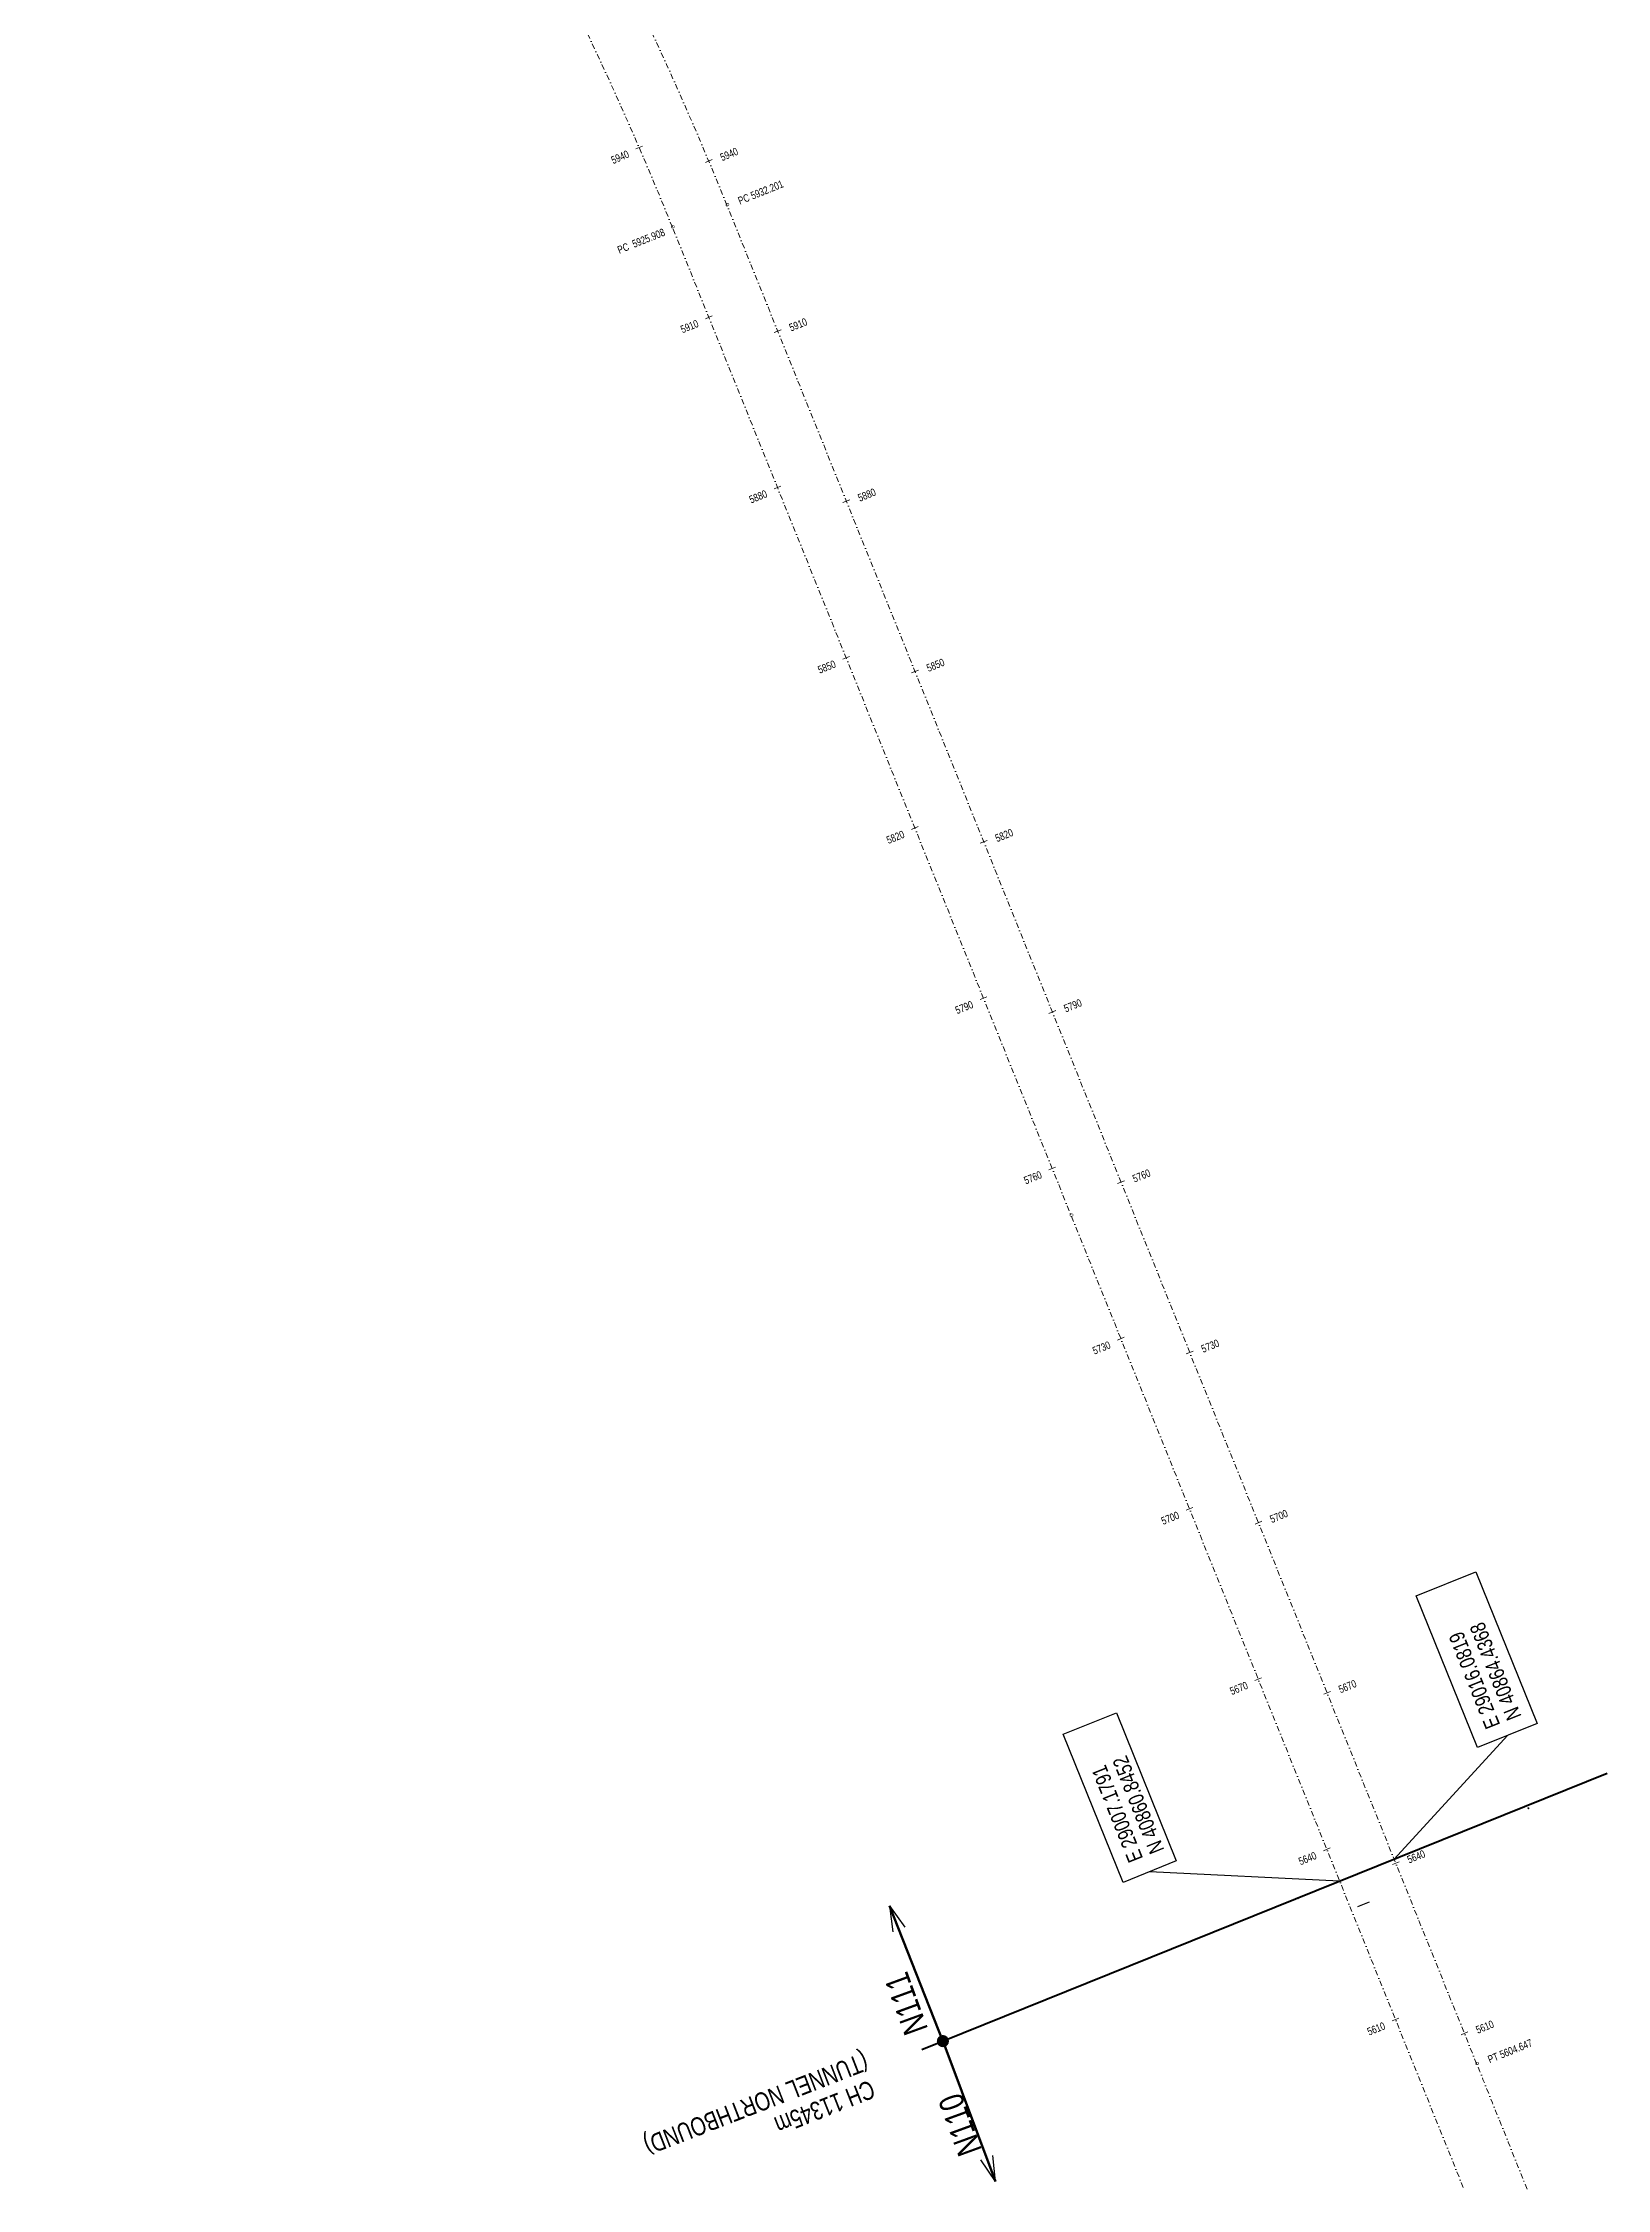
# Model space of a CAD drawing. Header units: metres. Extents: x 27146 to 29051, y 38350 to 42879.
# Drawn here: x 28795.3 to 29050.9, y 40810.5 to 41161.3 of the extents above; entities that cross this region are included whole.
import ezdxf
from ezdxf.enums import TextEntityAlignment as Align

# ---------------------------------------------------------------- set-up
doc = ezdxf.new("R2010")
doc.units = ezdxf.units.M
doc.header["$MEASUREMENT"] = 0
doc.linetypes.add('DGN Style 4', pattern=[1.772068, 0.885481, -0.44274, 0.001107, -0.44274])
for name, color, linetype, lineweight in [('C-_ANOT----_A1', 7, 'Continuous', 30), ('C-_ANOT----_E-', 7, 'Continuous', 13), ('C-_ANOTSPNO_T-', 7, 'Continuous', 0), ('C-_RAILCHNG_T1', 7, 'Continuous', 13), ('C-_ROADMALG_E-', 1, 'DGN Style 4', 13), ('C-_SITEOFF_E-', 7, 'Continuous', 13)]:
    doc.layers.add(name, color=color, linetype=linetype, lineweight=lineweight)
doc.styles.add('Detail Title 1 1000', font='WORKING.shx', dxfattribs={"width": 0.8, "height": 3})
doc.styles.add('Style-WORKING', font='WORKING.shx')
doc.dimstyles.new('Site 1 500', dxfattribs={"dimtxt": 1.25, "dimasz": 1.25, "dimexe": 0.625, "dimexo": 0.625, "dimtad": 1, "dimdec": 1, "dimzin": 3, "dimdsep": 46, "dimtxsty": 'Style-WORKING', "dimblk": 'TerminatorOpen_0.5', "dimcen": 0.09, "dimclrd": 7, "dimclre": 7, "dimclrt": 7, "dimadec": 4, "dimazin": 0, "dimtfac": 1, "dimtdec": 1, "dimtofl": 0, "dimtmove": 2, "dimatfit": 3, "dimldrblk": 'TerminatorOpen_0.5', "dimfxl": 1, "dimfrac": 2, "dimtolj": 1, "dimtzin": 3, "dimlwd": 0, "dimlwe": 0, "dimarcsym": 0})

# ---------------------------------------------------------------- blocks, each defined once
blk = doc.blocks.new('TerminatorOpen_0.5')
at = {"color": 0, "linetype": 'ByBlock', "lineweight": -2}
for q in [(-1, 0.25), (-1, 0), (-1, -0.25)]:
    blk.add_line((0, 0), q, dxfattribs=at)

msp = doc.modelspace()

# ---------------------------------------------------------------- hatches: boundary and pattern name
at = {"layer": 'C-_SITEOFF_E-', "linetype": 'Continuous', "lineweight": 30}
h = msp.add_hatch(color=7, dxfattribs=at)
edge = h.paths.add_edge_path()
edge.add_arc((28942.36, 40834.69), 1, 0, 360)

# ---------------------------------------------------------------- linework, layer by layer
at = {"linetype": 'Continuous'}
msp.add_line((29011.98, 40857.39), (29010.12, 40856.64), dxfattribs=at)
at = {"layer": 'C-_ANOT----_A1', "color": 7}
for p, q in [((29016.08, 40864.44), (29034.58, 40884.64)), ((29007.18, 40860.85), (28976.15, 40862.38, 0))]:
    msp.add_line(p, q, dxfattribs=at)
for points in [[(29029.69, 40882.67), (29019.68, 40907.48), (29029.45, 40911.42), (29039.46, 40886.61)], [(28971.8, 40860.63, 0), (28962.03, 40884.84, 0), (28970.72, 40888.35, 0), (28980.49, 40864.14, 0)]]:
    msp.add_3dface(points, dxfattribs=at)
at = {"layer": 'C-_ANOT----_E-', "color": 7, "linetype": 'Continuous', "lineweight": 0}
for centre in [(29038.03, 40872.76), (29000.37, 40858.05)]:
    msp.add_circle(centre, 0.08, dxfattribs=at)
for p in [(29038.03, 40872.76), (29000.37, 40858.05)]:
    msp.add_point(p, dxfattribs=at)
at = {"layer": 'C-_ANOTSPNO_T-', "color": 7, "lineweight": 40}
msp.add_line((28938.94, 40833.32), (29050.87, 40878.47), dxfattribs=at)
at = {"layer": 'C-_RAILCHNG_T1', "linetype": 'Continuous', "flags": 128}
for points in [[(28892.18, 41143.96), (28893.28, 41144.44)], [(28903.55, 41141.77), (28904.66, 41142.23)], [(28903.56, 41116.22), (28904.67, 41116.67)], [(28914.81, 41113.97), (28915.93, 41114.42)], [(28914.78, 41088.4), (28915.89, 41088.85)], [(28926.03, 41086.15), (28927.14, 41086.6)], [(28925.99, 41060.57), (28927.11, 41061.02)], [(28937.25, 41058.33), (28938.36, 41058.78)], [(28937.21, 41032.75), (28938.33, 41033.2)], [(28948.47, 41030.5), (28949.58, 41030.95)], [(28948.43, 41004.93), (28949.55, 41005.38)], [(28959.69, 41002.68), (28960.8, 41003.13)], [(28959.65, 40977.1), (28960.77, 40977.55)], [(28970.91, 40974.86), (28972.02, 40975.31)], [(28970.87, 40949.28), (28971.98, 40949.73)], [(28982.13, 40947.04), (28983.24, 40947.48)], [(28982.09, 40921.46), (28983.2, 40921.91)], [(28993.35, 40919.21), (28994.46, 40919.66)], [(28993.31, 40893.64), (28994.42, 40894.08)], [(29004.57, 40891.39), (29005.68, 40891.84)], [(29004.53, 40865.81), (29005.64, 40866.26)], [(29015.79, 40863.57), (29016.9, 40864.01)], [(29015.75, 40837.99), (29016.86, 40838.44)], [(29027.01, 40835.74), (29028.12, 40836.19)]]:
    msp.add_lwpolyline(points, dxfattribs=at)
at = {"layer": 'C-_ROADMALG_E-', "color": 7, "linetype": 'DGN Style 4', "lineweight": 13}
for p, q in [((29029.56, 40831), (28907.07, 41134.79)), ((29027.38, 40810.75), (28898.16, 41131.2))]:
    msp.add_line(p, q, dxfattribs=at)
for centre, radius, start, end in [((28365.43, 40916.38), 584.01, 21.96102, 41.54833), ((28365.43, 40916.38), 574.41, 21.96102, 41.54751), ((19764.64, 37095.06), 9989.8, 21.834332, 21.961016)]:
    msp.add_arc(centre, radius, start, end, dxfattribs=at)

# ---------------------------------------------------------------- texts
at = {"layer": 'C-_ANOT----_A1', "color": 7, "char_height": 2.5, "attachment_point": 1, "rotation": 111.8522, "line_spacing_factor": 0.9, "style": 'Detail Title 1 1000'}
for s, insert in [('\\H1x;\\W0.8;E 29016.0819\\PN 40864.4368', (29031.13, 40885.46)), ('\\H1x;\\W0.8;E 29007.1791\\PN 40860.8452', (28972.78, 40863.63, 0))]:
    msp.add_mtext(s, dxfattribs=dict(at, insert=insert))
at = {"layer": 'C-_ANOT----_E-', "color": 7, "linetype": 'Continuous', "lineweight": 13, "style": 'Style-WORKING', "width": 0.8}
msp.add_text('(TUNNEL NORTHBOUND)', height=3, rotation=201.2593, dxfattribs=at).set_placement((28893.74, 40817.41), align=Align.MIDDLE_RIGHT)
at = {"layer": 'C-_ANOT----_E-', "color": 7, "linetype": 'Continuous', "lineweight": 40, "char_height": 4, "attachment_point": 6, "rotation": 110.0381, "line_spacing_factor": 1.464, "style": 'Style-WORKING'}
for s, insert in [('\\H1x;\\W0.8;N111', (28934.59, 40845.6)), ('\\H1x;\\W0.8;N110', (28943.42, 40825.81))]:
    msp.add_mtext(s, dxfattribs=dict(at, insert=insert))
at = {"layer": 'C-_ANOT----_E-', "color": 7, "linetype": 'Continuous', "lineweight": 13, "insert": (28915.09, 40820.73), "char_height": 3, "attachment_point": 6, "rotation": 201.5616, "line_spacing_factor": 1.464, "style": 'Style-WORKING'}
msp.add_mtext('\\H1x;\\W0.8; CH 11345m', dxfattribs=at)
at = {"layer": 'C-_RAILCHNG_T1', "linetype": 'Continuous', "char_height": 1.25, "style": 'Style-WORKING'}
for s, insert, attachment_point, rotation, line_spacing_factor in [('\\H1x;\\W0.8;5940', (28890.98, 41143.22), 6, 23.3667, 1.464), ('\\H1x;\\W0.8;5940', (28906.3, 41141.93), 7, 22.7262, 1.464), ('\\H1x;\\W0.8;PC 5932.201', (28908.73, 41136), 1, 21.961, 0.9), ('\\H1x;\\W0.8;PC  5925.908', (28896.85, 41130.44), 6, 21.961, 1.464), ('\\H1x;\\W0.8;5910', (28902.34, 41115.5), 6, 21.961, 1.464), ('\\H1x;\\W0.8;5910', (28917.57, 41114.1), 7, 21.961, 1.464), ('\\H1x;\\W0.8;5880', (28913.55, 41087.68), 6, 21.961, 1.464), ('\\H1x;\\W0.8;5880', (28928.79, 41086.27), 7, 21.961, 1.464), ('\\H1x;\\W0.8;5850', (28924.77, 41059.86), 6, 21.961, 1.464), ('\\H1x;\\W0.8;5850', (28940.01, 41058.45), 7, 21.961, 1.464), ('\\H1x;\\W0.8;5820', (28935.99, 41032.03), 6, 21.961, 1.464), ('\\H1x;\\W0.8;5820', (28951.22, 41030.63), 7, 21.961, 1.464), ('\\H1x;\\W0.8;5790', (28947.21, 41004.21), 6, 21.961, 1.464), ('\\H1x;\\W0.8;5790', (28962.44, 41002.8), 7, 21.961, 1.464), ('\\H1x;\\W0.8;5760', (28958.43, 40976.39), 6, 21.961, 1.464), ('\\H1x;\\W0.8;5760', (28973.66, 40974.98), 7, 21.961, 1.464), ('\\H1x;\\W0.8;5730', (28969.65, 40948.56), 6, 21.961, 1.464), ('\\H1x;\\W0.8;5730', (28984.88, 40947.16), 7, 21.961, 1.464), ('\\H1x;\\W0.8;5700', (28980.87, 40920.74), 6, 21.961, 1.464), ('\\H1x;\\W0.8;5700', (28996.1, 40919.33), 7, 21.961, 1.464), ('\\H1x;\\W0.8;5670', (28992.09, 40892.92), 6, 21.961, 1.464), ('\\H1x;\\W0.8;5670', (29007.32, 40891.51), 7, 21.961, 1.464), ('\\H1x;\\W0.8;5640', (29003.31, 40865.1), 6, 21.961, 1.464), ('\\H1x;\\W0.8;5640', (29018.54, 40863.69), 7, 21.961, 1.464), ('\\H1x;\\W0.8;5610', (29014.53, 40837.27), 6, 21.961, 1.464), ('\\H1x;\\W0.8;5610', (29029.76, 40835.86), 7, 21.961, 1.464), ('\\H1x;\\W0.8;PT 5604.647', (29031.23, 40832.21), 1, 21.961, 0.9)]:
    msp.add_mtext(s, dxfattribs=dict(at, insert=insert, attachment_point=attachment_point, rotation=rotation, line_spacing_factor=line_spacing_factor))
at = {"layer": 'C-_ROADMALG_E-', "color": 7, "linetype": 'DGN Style 4', "lineweight": 0, "style": 'Style-WORKING'}
for p in [(28907.07, 41134.79), (28898.16, 41131.2), (28898.16, 41131.2), (28963.3, 40969.66), (28963.3, 40969.66), (29029.56, 40831)]:
    msp.add_text('o', height=0.75, rotation=111.961, dxfattribs=at).set_placement(p, align=Align.MIDDLE_CENTER)
at = {"layer": 'C-_ROADMALG_E-', "color": 7, "linetype": 'Continuous', "lineweight": 0, "style": 'Style-WORKING'}
for p in [(28907.07, 41134.79), (28898.16, 41131.2), (29029.56, 40831)]:
    msp.add_text('o', height=0.75, rotation=111.961, dxfattribs=at).set_placement(p, align=Align.MIDDLE_CENTER)

# ---------------------------------------------------------------- leaders
at = {"layer": 'C-_ANOT----_E-', "color": 7, "linetype": 'Continuous', "lineweight": 0}
for points in [[(28933.63, 40856.83), (28942.36, 40834.69)], [(28950.98, 40811.75), (28942.62, 40834.02)]]:
    msp.add_leader(points, dimstyle='Site 1 500', override={"dimtxt": 4.166667, "dimasz": 4.166667, "dimgap": 2.083333, "dimclrd": 0, "dimlwd": 65534}, dxfattribs=at)

doc.saveas('drawing.dxf')
